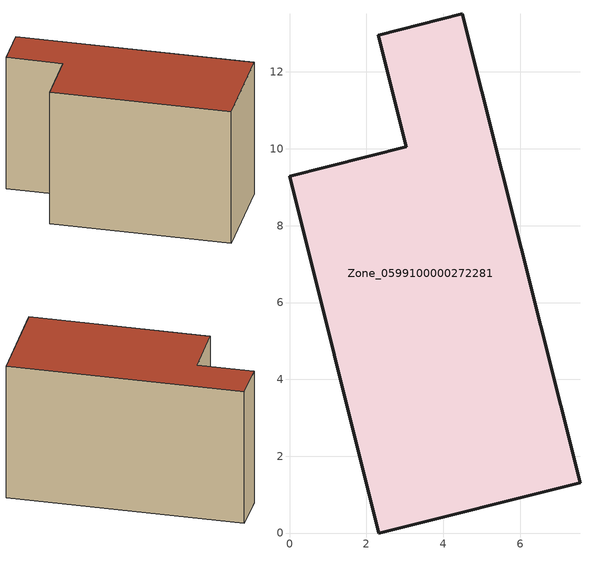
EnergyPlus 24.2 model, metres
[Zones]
Zone_0599100000272281
 floor ground (C_G): 2.31,12.96 4.5,13.51 7.56,1.31 2.32,0 0,9.29 3.04,10.05 z0
 wall outside (C_F): 2.32,0 7.56,1.31 4.5,13.51 2.31,12.96 3.04,10.05 0,9.29 2.32,0 z0:7.73
 roof outside (C_R): 4.5,13.51 2.31,12.96 3.04,10.05 0,9.29 2.32,0 7.56,1.31 z7.73
[BUILDING]
Pand.0599100000272281: North Axis=0; Terrain=City; Loads Convergence Tolerance Value=0.04; Temperature Convergence Tolerance Value=0.4; Solar Distribution=FullExterior; Maximum Number of Warmup Days=25; Minimum Number of Warmup Days=1
[Site:Location]
Rotterdam.The.Hague.AP_ZH_NLD Design_Conditions: Latitude=51.96; Longitude=4.45; Time Zone=1; Elevation=-4.5
[SITE:GROUNDTEMPERATURE:BUILDINGSURFACE]
18, 18, 18, 18, 18, 18, 18, 18, 18, 18, 18, 18
[MATERIAL] Thermal Absorptance=0.9; Solar Absorptance=0.7; Visible Absorptance=0.7
Name | Roughness | Thickness | Conductivity | Density | Specific Heat
G.TI.1975-1991 | MediumSmooth | 0.15 | 0.288461 | 540 | 1210
F.TI.1975-1991 | Rough | 0.3 | 0.230769 | 1920 | 840
R.TI.1975-1991 | MediumRough | 0.2 | 0.153846 | 1500 | 1000
[CONSTRUCTION]
C_G: G.TI.1975-1991
C_F: F.TI.1975-1991
C_R: R.TI.1975-1991
[ZONE]
Zone_0599100000272281: Type=1; Multiplier=1; Ceiling Height=Autocalculate; Volume=Autocalculate; Floor Area=autocalculate; Part of Total Floor Area=Yes
[ZONEINFILTRATION:DESIGNFLOWRATE]
Infil_Zone_0599100000272281: Zone or ZoneList or Space or SpaceList=Zone_0599100000272281; Schedule=AlwaysOn; Design Flow Rate Calculation Method=Flow/Area; Flow Rate per Floor Area=0.003; Constant Term Coefficient=1; Temperature Term Coefficient=0; Velocity Term Coefficient=0; Velocity Squared Term Coefficient=0
[HVACTEMPLATE:ZONE:IDEALLOADSAIRSYSTEM]
Zone_0599100000272281: Maximum Heating Supply Air Temperature=50; Minimum Cooling Supply Air Temperature=13; Maximum Heating Supply Air Humidity Ratio=0.0156; Minimum Cooling Supply Air Humidity Ratio=0.0077; Heating Limit=NoLimit; Cooling Limit=NoLimit; Dehumidification Control Type=ConstantSensibleHeatRatio; Cooling Sensible Heat Ratio=0.7; Dehumidification Setpoint=60; Humidification Control Type=None; Humidification Setpoint=30; Outdoor Air Method=None; Outdoor Air Flow Rate per Person=0.00944; Outdoor Air Flow Rate per Zone Floor Area=0; Outdoor Air Flow Rate per Zone=0; Demand Controlled Ventilation Type=None; Outdoor Air Economizer Type=NoEconomizer; Heat Recovery Type=None; Sensible Heat Recovery Effectiveness=0.7; Latent Heat Recovery Effectiveness=0.65
[ZONECONTROL:THERMOSTAT]
ThermostatControl_Zone_0599100000272281: Zone or ZoneList=Zone_0599100000272281; Control Type Schedule=DualSetpointControlType; Control 1=Thermostat_Zone_0599100000272281; Temperature Difference Between Cutout And Setpoint=0
[THERMOSTATSETPOINT:DUALSETPOINT]
Thermostat_Zone_0599100000272281: Heating Setpoint Temperature Schedule=HeatingSetpoint_Zone_0599100000272281; Cooling Setpoint Temperature Schedule=CoolingSetpoint_Zone_0599100000272281
[SCHEDULE:COMPACT]
HeatingSetpoint_Zone_0599100000272281: Through: 12/31, For: AllDays, Until: 24:00, 21
CoolingSetpoint_Zone_0599100000272281: Through: 12/31, For: AllDays, Until: 24:00, 24
DualSetpointControlType: Through: 12/31, For: AllDays, Until: 24:00, 4
AlwaysOn: Through: 12/31, For: AllDays, Until: 24:00, 1
